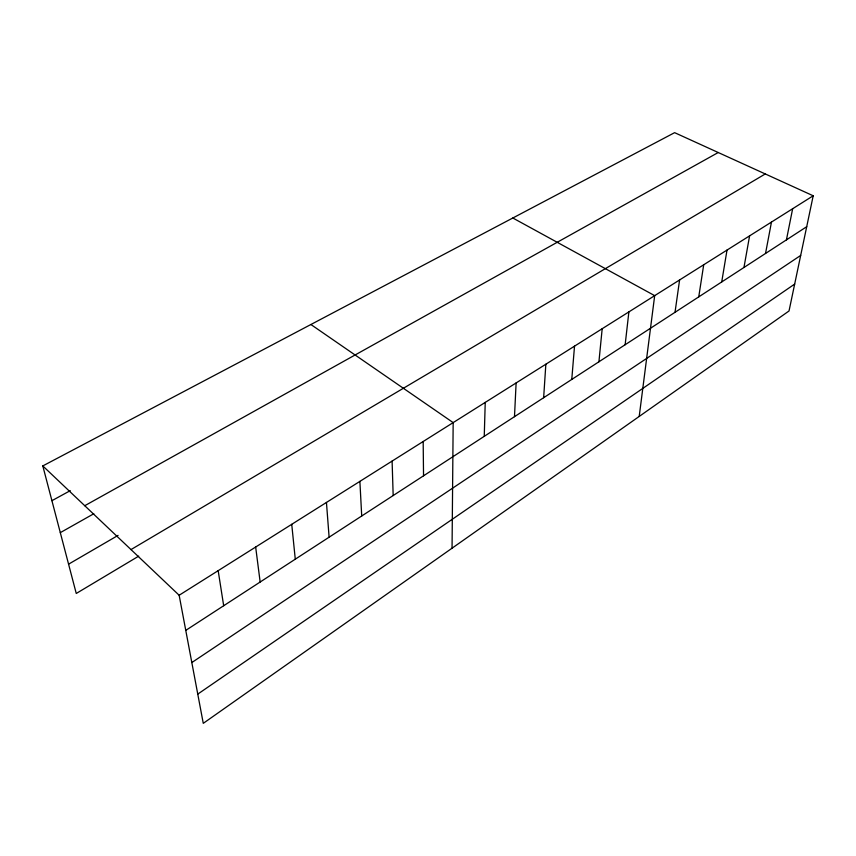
<?xml version="1.0" encoding="UTF-8"?>
<svg xmlns="http://www.w3.org/2000/svg" width="856" height="856" viewBox="0 0 856 856"><rect width="100%" height="100%" fill="white"/><g stroke="black" fill="none" stroke-linecap="round" stroke-linejoin="round"><path stroke-width="1.28" d="M452.054 548.193L453.166 422.607L310.899 324.51M484.25 436.335L485.234 402.406M514.488 416.679L516.115 382.953M543.646 397.73L545.85 364.217M571.765 379.443L574.526 346.156M598.922 361.788L602.185 328.725M625.148 344.733L628.882 311.905M639.207 416.444L654.68 295.652L512.819 218.002M675.02 312.312L679.6 279.955M698.742 296.882L703.707 264.772M721.715 281.956L727.022 250.07M743.96 267.489L749.599 235.849M765.532 253.472L771.47 222.079M786.429 239.873L792.656 208.725M813.2 195.778L789.029 310.974L203.268 723.341L179.15 595.252L42.8 465.921L674.624 132.659L813.2 195.778L179.15 595.252M197.757 694.12L794.678 284.074M191.819 662.555L800.681 255.43M185.763 630.39L806.716 226.69M138.704 556.143L76.259 593.465L42.8 465.921M131 549.584L765.275 173.95M68.576 564.168L118.075 535.385M60.305 532.646L93.786 513.76M84.755 505.714L718.216 152.518M51.916 500.685L70.278 490.649M218.173 570.663L223.684 605.738M255.666 547.038L260.16 582.027M291.736 524.321L295.277 559.193M326.446 502.451L329.111 537.204M359.884 481.382L361.714 515.997M392.101 461.084L393.172 495.549M423.174 441.503L423.538 475.808"/></g></svg>
